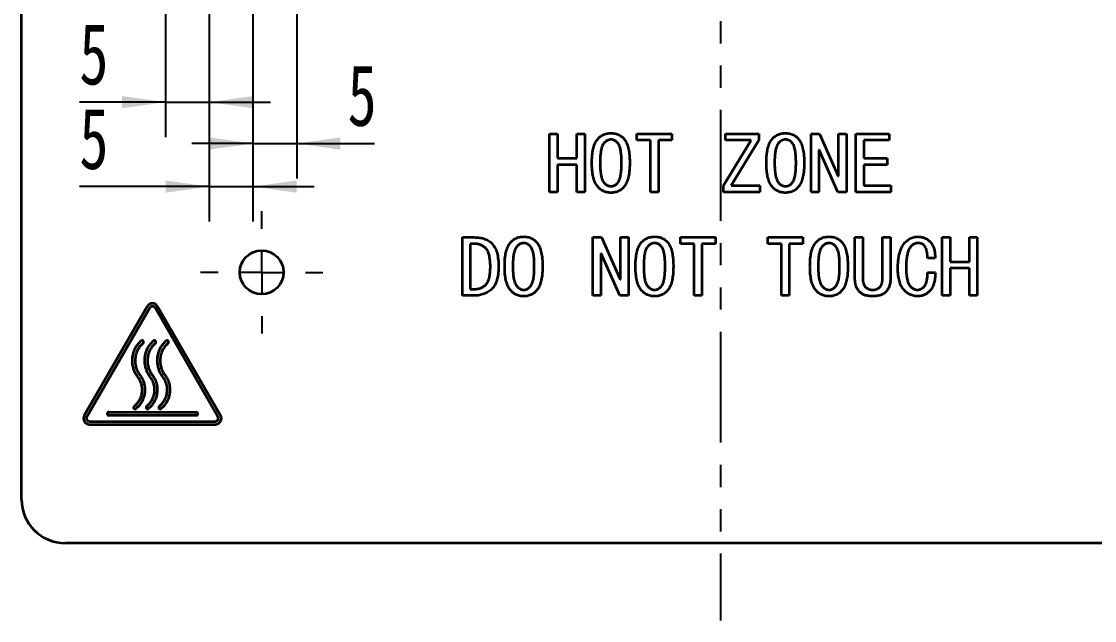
# Model space of a CAD drawing. Header units: millimetres. Extents: x 0 to 515, y -34 to 231.
# Drawn here: x 201.1 to 262.5, y 87.9 to 122.2 of the extents above; entities that cross this region are included whole.
import ezdxf

# ---------------------------------------------------------------- set-up
doc = ezdxf.new("R2010")
doc.units = ezdxf.units.MM
doc.linetypes.add('PHANTOM', pattern=[12.7, 6.35, -1.27, 1.27, -1.27, 1.27, -1.27])
doc.layers.add('中心线层', color=1, linetype='PHANTOM')
doc.layers.add('细实线层', color=250, linetype='Continuous')
doc.styles.add('SLDTEXTSTYLE1', font='TXT', dxfattribs={"width": 0.7})
doc.dimstyles.new('SLDDIMSTYLE5', dxfattribs={"dimtxt": 3.5, "dimasz": 2.5, "dimexe": 0, "dimexo": 0.0625, "dimgap": 0.875, "dimtad": 2, "dimlfac": 2, "dimrnd": 1e-09, "dimzin": 12, "dimdsep": 46, "dimtxsty": 'SLDTEXTSTYLE1', "dimsah": 1, "dimcen": 0.09, "dimadec": 0, "dimazin": 3, "dimtfac": 1, "dimtmove": 0, "dimatfit": 0, "dimfxl": 0, "dimfrac": 2, "dimtolj": 1, "dimtzin": 12, "dimarcsym": 0})

# ---------------------------------------------------------------- blocks, each defined once
blk = doc.blocks.new('_D_15')
at = {"layer": '细实线层'}
for p, q in [((209.356, 123.852), (209.356, 115.596)), ((211.856, 123.852), (211.856, 115.596)), ((209.356, 117.596), (204.42, 117.596)), ((209.356, 117.596), (211.856, 117.596)), ((211.856, 117.596), (215.356, 117.596))]:
    blk.add_line(p, q, dxfattribs=at)
for points in [[(209.356, 117.596), (206.856, 117.946), (206.856, 117.246)], [(211.856, 117.596), (214.356, 117.246), (214.356, 117.946)]]:
    blk.add_solid(points, dxfattribs=at)
at = {"layer": '细实线层', "insert": (204.42, 122.108), "char_height": 3.5, "attachment_point": 1, "style": 'SLDTEXTSTYLE1'}
blk.add_mtext('5', dxfattribs=at)
blk = doc.blocks.new('_D_16')
at = {"layer": '细实线层'}
for p, q in [((214.356, 123.852), (214.356, 113.228)), ((216.856, 123.852), (216.856, 113.228)), ((214.356, 115.228), (210.856, 115.228)), ((214.356, 115.228), (216.856, 115.228)), ((216.856, 115.228), (221.305, 115.228))]:
    blk.add_line(p, q, dxfattribs=at)
for points in [[(214.356, 115.228), (211.856, 115.578), (211.856, 114.878)], [(216.856, 115.228), (219.356, 114.878), (219.356, 115.578)]]:
    blk.add_solid(points, dxfattribs=at)
at = {"layer": '细实线层', "insert": (219.769, 119.74), "char_height": 3.5, "attachment_point": 1, "style": 'SLDTEXTSTYLE1'}
blk.add_mtext('5', dxfattribs=at)
blk = doc.blocks.new('_D_17')
at = {"layer": '细实线层'}
for p, q in [((211.856, 123.852), (211.856, 110.762)), ((214.356, 123.852), (214.356, 110.762)), ((211.856, 112.762), (204.42, 112.762)), ((211.856, 112.762), (214.356, 112.762)), ((214.356, 112.762), (217.856, 112.762))]:
    blk.add_line(p, q, dxfattribs=at)
for points in [[(211.856, 112.762), (209.356, 113.112), (209.356, 112.412)], [(214.356, 112.762), (216.856, 112.412), (216.856, 113.112)]]:
    blk.add_solid(points, dxfattribs=at)
at = {"layer": '细实线层', "insert": (204.42, 117.273), "char_height": 3.5, "attachment_point": 1, "style": 'SLDTEXTSTYLE1'}
blk.add_mtext('5', dxfattribs=at)
blk = doc.blocks.new('SW_CENTERMARKSYMBOL_5')
at = {"layer": '中心线层', "color": 0}
for p, q in [((0, 2.5), (0, 3.5)), ((0, 0), (0, 1.25)), ((-2.5, 0), (-3.5, 0)), ((0, 0), (-1.25, 0)), ((0, 0), (0, -1.25)), ((0, 0), (1.25, 0)), ((2.5, 0), (3.5, 0)), ((0, -2.5), (0, -3.5))]:
    blk.add_line(p, q, dxfattribs=at)
blk = doc.blocks.new('SW_CENTERMARKSYMBOL_9')
at = {"layer": '中心线层', "color": 0}
blk.add_line((0, -2.5), (0, -44.435), dxfattribs=at)

msp = doc.modelspace()

# ---------------------------------------------------------------- linework, layer by layer
at = {"color": 7, "linetype": 'Continuous', "lineweight": 35}
for p, q in [((201.1056, 94.8522), (201.1056, 169.8522)), ((231.335, 115.7846), (231.7836, 115.7846)), ((231.335, 112.4497), (231.335, 115.7846)), ((231.7836, 115.7846), (231.7836, 114.3804)), ((232.8952, 115.7846), (233.3438, 115.7846)), ((232.8952, 114.3804), (232.8952, 115.7846)), ((233.3438, 115.7846), (233.3438, 112.4497)), ((236.3276, 115.7846), (238.3363, 115.7846)), ((236.3276, 115.414), (236.3276, 115.7846)), ((238.3363, 115.7846), (238.3363, 115.414)), ((241.3981, 115.7846), (243.3093, 115.7846)), ((241.3981, 115.414), (241.3981, 115.7846)), ((243.3093, 115.7846), (243.3093, 115.414)), ((246.2931, 115.7846), (246.7807, 115.7846)), ((246.2931, 112.4497), (246.2931, 115.7846)), ((246.7807, 115.7846), (247.8533, 113.3663)), ((247.8728, 115.7846), (248.3213, 115.7846)), ((247.8728, 113.3663), (247.8728, 115.7846)), ((248.3213, 115.7846), (248.3213, 112.4497)), ((248.8674, 115.7846), (250.7591, 115.7846)), ((248.8674, 112.4497), (248.8674, 115.7846)), ((250.7591, 115.7846), (250.7591, 115.414)), ((237.1077, 115.414), (236.3276, 115.414)), ((237.1077, 112.4497), (237.1077, 115.414)), ((237.5562, 115.414), (237.5562, 112.4497)), ((238.3363, 115.414), (237.5562, 115.414)), ((241.2811, 112.8203), (242.8608, 115.414)), ((242.8608, 115.414), (241.3981, 115.414)), ((243.3093, 115.414), (241.7296, 112.8203)), ((246.7417, 114.868), (246.7417, 112.4497)), ((246.7612, 114.868), (246.7417, 114.868)), ((247.8338, 112.4497), (246.7612, 114.868)), ((249.3159, 115.414), (249.3159, 114.3804)), ((250.7591, 115.414), (249.3159, 115.414)), ((231.7836, 114.3804), (232.8952, 114.3804)), ((249.3159, 114.3804), (250.6421, 114.3804)), ((250.6421, 114.3804), (250.6421, 114.0099)), ((231.7836, 114.0099), (231.7836, 112.4497)), ((232.8952, 114.0099), (231.7836, 114.0099)), ((232.8952, 112.4497), (232.8952, 114.0099)), ((249.3159, 114.0099), (249.3159, 112.8203)), ((250.6421, 114.0099), (249.3159, 114.0099)), ((247.8533, 113.3663), (247.8728, 113.3663)), ((231.7836, 112.4497), (231.335, 112.4497)), ((233.3438, 112.4497), (232.8952, 112.4497)), ((237.5562, 112.4497), (237.1077, 112.4497)), ((241.2811, 112.4497), (241.2811, 112.8203)), ((243.3678, 112.4497), (241.2811, 112.4497)), ((241.7296, 112.8203), (243.3678, 112.8203)), ((243.3678, 112.8203), (243.3678, 112.4497)), ((246.7417, 112.4497), (246.2931, 112.4497)), ((248.3213, 112.4497), (247.8338, 112.4497)), ((250.8566, 112.4497), (248.8674, 112.4497)), ((249.3159, 112.8203), (250.8566, 112.8203)), ((250.8566, 112.8203), (250.8566, 112.4497)), ((226.3425, 109.8571), (227.0056, 109.8571)), ((226.3425, 106.5223), (226.3425, 109.8571)), ((226.7911, 109.4866), (226.7911, 106.8928)), ((227.0056, 109.4866), (226.7911, 109.4866)), ((233.8118, 109.8571), (234.2994, 109.8571)), ((233.8118, 106.5223), (233.8118, 109.8571)), ((234.2994, 109.8571), (235.372, 107.4389)), ((235.3915, 109.8571), (235.84, 109.8571)), ((235.3915, 107.4389), (235.3915, 109.8571)), ((235.84, 109.8571), (235.84, 106.5223)), ((238.8238, 109.8571), (240.8326, 109.8571)), ((238.8238, 109.4866), (238.8238, 109.8571)), ((239.6039, 109.4866), (238.8238, 109.4866)), ((239.6039, 106.5223), (239.6039, 109.4866)), ((240.0525, 109.4866), (240.0525, 106.5223)), ((240.8326, 109.4866), (240.0525, 109.4866)), ((240.8326, 109.8571), (240.8326, 109.4866)), ((243.8164, 109.8571), (245.8251, 109.8571)), ((243.8164, 109.4866), (243.8164, 109.8571)), ((244.5964, 109.4866), (243.8164, 109.4866)), ((244.5964, 106.5223), (244.5964, 109.4866)), ((245.045, 109.4866), (245.045, 106.5223)), ((245.8251, 109.4866), (245.045, 109.4866)), ((245.8251, 109.8571), (245.8251, 109.4866)), ((248.8089, 109.8571), (249.2574, 109.8571)), ((248.8089, 107.4974), (248.8089, 109.8571)), ((249.2574, 109.8571), (249.2574, 107.4974)), ((250.3886, 109.8571), (250.8371, 109.8571)), ((250.3886, 107.4974), (250.3886, 109.8571)), ((250.8371, 109.8571), (250.8371, 107.4974)), ((253.8014, 109.8571), (254.25, 109.8571)), ((253.8014, 106.5223), (253.8014, 109.8571)), ((254.25, 109.8571), (254.25, 108.453)), ((255.3616, 109.8571), (255.8101, 109.8571)), ((255.3616, 108.453), (255.3616, 109.8571)), ((255.8101, 109.8571), (255.8101, 106.5223)), ((234.2604, 108.9405), (234.2604, 106.5223)), ((234.2799, 108.9405), (234.2604, 108.9405)), ((235.3525, 106.5223), (234.2799, 108.9405)), ((253.3919, 108.6675), (252.9628, 108.6675)), ((254.25, 108.453), (255.3616, 108.453)), ((252.9628, 107.8484), (253.4114, 107.8484)), ((254.25, 108.0824), (254.25, 106.5223)), ((255.3616, 108.0824), (254.25, 108.0824)), ((255.3616, 106.5223), (255.3616, 108.0824)), ((226.7911, 106.8928), (227.0056, 106.8928)), ((235.372, 107.4389), (235.3915, 107.4389)), ((227.0056, 106.5223), (226.3425, 106.5223)), ((234.2604, 106.5223), (233.8118, 106.5223)), ((235.84, 106.5223), (235.3525, 106.5223)), ((240.0525, 106.5223), (239.6039, 106.5223)), ((245.045, 106.5223), (244.5964, 106.5223)), ((254.25, 106.5223), (253.8014, 106.5223)), ((255.8101, 106.5223), (255.3616, 106.5223)), ((208.3045, 105.9066), (204.701, 99.6651)), ((208.453, 105.8208), (204.8495, 99.5793)), ((212.3536, 99.5793), (208.7501, 105.8208)), ((212.5021, 99.6651), (208.8986, 105.9066)), ((206.1149, 99.8522), (211.0962, 99.8522)), ((211.0962, 99.6543), (206.1149, 99.6543)), ((204.998, 99.3221), (212.2051, 99.3221)), ((204.998, 99.1506), (212.2051, 99.1506)), ((278.6056, 92.3522), (203.6056, 92.3522))]:
    msp.add_line(p, q, dxfattribs=at)
msp.add_circle((214.8556, 107.8522), 1.25, dxfattribs=at)
for centre, radius, start, end in [((208.6015, 105.7351), 0.343, 30, 150), ((208.6015, 105.7351), 0.1715, 30, 150), ((208.0084, 103.8642), 0.0857, 313.081018, 133.082754), ((208.7174, 103.8642), 0.0858, 313.081018, 133.082754), ((209.4415, 103.8642), 0.0858, 313.081018, 133.082754), ((207.6082, 100.1121), 0.0857, 132.366804, 312.378138), ((208.3172, 100.1121), 0.0857, 132.366804, 312.378138), ((209.0413, 100.1121), 0.0857, 132.366804, 312.378138), ((204.998, 99.4936), 0.343, 150, 270), ((204.998, 99.4936), 0.1715, 150, 270), ((206.1131, 99.7533), 0.099, 88.941023, 271.058977), ((211.0962, 99.7533), 0.0989, 270, 90), ((212.2051, 99.4936), 0.343, 270, 30), ((212.2051, 99.4936), 0.1715, 270, 30), ((203.6056, 94.8522), 2.5, 180, 270)]:
    msp.add_arc(centre, radius, start, end, dxfattribs=at)
for points, knots in [([(233.7533, 114.1269), (233.754, 114.2006), (233.7554, 114.3426), (233.7691, 114.5473), (233.792, 114.7356), (233.823, 114.9077), (233.864, 115.0634), (233.9145, 115.2026), (233.9728, 115.3265), (234.0427, 115.4332), (234.1196, 115.5256), (234.2035, 115.6053), (234.294, 115.6727), (234.3911, 115.7284), (234.4953, 115.7713), (234.6062, 115.801), (234.7236, 115.8209), (234.8042, 115.8227), (234.8454, 115.8236)], [0, 0, 0, 0, 0.09676443, 0.18643995, 0.26926255, 0.34578441, 0.41580218, 0.48041399, 0.54008758, 0.59515894, 0.64745977, 0.69755538, 0.74681392, 0.79524466, 0.84415292, 0.89431532, 0.94587702, 1, 1, 1, 1]), ([(234.8454, 115.8236), (234.8867, 115.8227), (234.9672, 115.8209), (235.0842, 115.8012), (235.1942, 115.7713), (235.2971, 115.7282), (235.3931, 115.6728), (235.4823, 115.6055), (235.5641, 115.5255), (235.6388, 115.4331), (235.7064, 115.3264), (235.7626, 115.2025), (235.8108, 115.0632), (235.8503, 114.9075), (235.8807, 114.7356), (235.903, 114.5473), (235.9157, 114.3426), (235.9172, 114.2006), (235.918, 114.1269)], [0, 0, 0, 0, 0.0543825, 0.1061914, 0.1559819, 0.204538, 0.2529254, 0.3019118, 0.3515602, 0.4035063, 0.4583278, 0.5178796, 0.582481, 0.6526737, 0.7295053, 0.8126868, 0.9027716, 1, 1, 1, 1]), ([(243.7384, 114.1269), (243.7391, 114.2006), (243.7405, 114.3426), (243.7541, 114.5473), (243.7771, 114.7356), (243.8081, 114.9077), (243.849, 115.0634), (243.8996, 115.2026), (243.9579, 115.3265), (244.0278, 115.4332), (244.1046, 115.5256), (244.1886, 115.6053), (244.2791, 115.6727), (244.3761, 115.7284), (244.4803, 115.7713), (244.5913, 115.801), (244.7087, 115.8209), (244.7892, 115.8227), (244.8305, 115.8236)], [0, 0, 0, 0, 0.0967644, 0.1864399, 0.2692626, 0.3457844, 0.4158022, 0.480414, 0.5400876, 0.5951589, 0.6474598, 0.6975554, 0.7468139, 0.7952447, 0.8441529, 0.8943153, 0.945877, 1, 1, 1, 1]), ([(244.8305, 115.8236), (244.8717, 115.8227), (244.9523, 115.8209), (245.0692, 115.8012), (245.1792, 115.7713), (245.2821, 115.7282), (245.3782, 115.6728), (245.4673, 115.6055), (245.5491, 115.5255), (245.6238, 115.4331), (245.6915, 115.3264), (245.7476, 115.2025), (245.7959, 115.0632), (245.8354, 114.9075), (245.8658, 114.7356), (245.888, 114.5473), (245.9008, 114.3426), (245.9023, 114.2006), (245.9031, 114.1269)], [0, 0, 0, 0, 0.0543825, 0.1061914, 0.1559819, 0.204538, 0.2529254, 0.3019118, 0.3515602, 0.4035063, 0.4583278, 0.5178796, 0.582481, 0.6526737, 0.7295053, 0.8126868, 0.9027716, 1, 1, 1, 1]), ([(234.8454, 115.453), (234.8246, 115.4525), (234.7832, 115.4514), (234.7226, 115.4382), (234.6638, 115.4191), (234.6081, 115.3899), (234.5535, 115.3548), (234.5017, 115.3105), (234.4524, 115.2585), (234.4038, 115.1982), (234.3596, 115.1245), (234.3229, 115.0334), (234.2904, 114.9254), (234.2654, 114.7993), (234.2454, 114.6561), (234.2314, 114.4953), (234.2228, 114.317), (234.2219, 114.1922), (234.2214, 114.1269)], [0, 0, 0, 0, 0.0382001, 0.0762041, 0.1136451, 0.1519198, 0.1916465, 0.2328672, 0.2770889, 0.3234892, 0.3752025, 0.4348281, 0.5038479, 0.5826403, 0.6713147, 0.7701567, 0.8798151, 1, 1, 1, 1]), ([(235.45, 114.1269), (235.4494, 114.1922), (235.4483, 114.3169), (235.4406, 114.4952), (235.4274, 114.656), (235.4079, 114.7992), (235.3843, 114.9252), (235.3542, 115.0333), (235.3196, 115.1243), (235.2776, 115.1981), (235.2312, 115.2584), (235.184, 115.3106), (235.1337, 115.3547), (235.0805, 115.3901), (235.0256, 115.419), (234.9675, 115.4382), (234.9074, 115.4514), (234.8662, 115.4525), (234.8454, 115.453)], [0, 0, 0, 0, 0.1209381, 0.231263, 0.3306854, 0.4198541, 0.4989643, 0.5680416, 0.627536, 0.6788975, 0.724769, 0.7683524, 0.8091538, 0.8483855, 0.8865024, 0.9237556, 0.9615605, 1, 1, 1, 1]), ([(244.8305, 115.453), (244.8097, 115.4525), (244.7683, 115.4514), (244.7077, 115.4382), (244.6488, 115.4191), (244.5931, 115.3899), (244.5386, 115.3548), (244.4868, 115.3105), (244.4375, 115.2585), (244.3889, 115.1982), (244.3446, 115.1245), (244.3079, 115.0334), (244.2755, 114.9254), (244.2504, 114.7993), (244.2305, 114.6561), (244.2165, 114.4953), (244.2079, 114.317), (244.2069, 114.1922), (244.2064, 114.1269)], [0, 0, 0, 0, 0.0382001, 0.0762041, 0.1136451, 0.1519198, 0.1916465, 0.2328672, 0.2770889, 0.3234892, 0.3752025, 0.4348281, 0.5038479, 0.5826403, 0.6713147, 0.7701567, 0.8798151, 1, 1, 1, 1]), ([(245.435, 114.1269), (245.4345, 114.1922), (245.4334, 114.3169), (245.4257, 114.4952), (245.4124, 114.656), (245.393, 114.7992), (245.3693, 114.9252), (245.3392, 115.0333), (245.3047, 115.1243), (245.2627, 115.1981), (245.2163, 115.2584), (245.1691, 115.3106), (245.1188, 115.3547), (245.0656, 115.3901), (245.0107, 115.419), (244.9525, 115.4382), (244.8925, 115.4514), (244.8513, 115.4525), (244.8305, 115.453)], [0, 0, 0, 0, 0.12093809, 0.23126303, 0.33068543, 0.41985414, 0.49896435, 0.56804163, 0.62753598, 0.67889752, 0.72476902, 0.76835238, 0.80915383, 0.84838545, 0.88650245, 0.92375559, 0.9615605, 1, 1, 1, 1]), ([(234.8454, 112.4107), (234.8042, 112.4119), (234.7236, 112.4143), (234.6061, 112.4338), (234.4952, 112.4645), (234.3908, 112.5079), (234.294, 112.5654), (234.2032, 112.634), (234.1196, 112.7161), (234.0424, 112.8106), (233.9732, 112.9199), (233.9145, 113.0454), (233.8639, 113.1863), (233.8232, 113.3435), (233.792, 113.5167), (233.7691, 113.7058), (233.7554, 113.911), (233.754, 114.0532), (233.7533, 114.1269)], [0, 0, 0, 0, 0.0537947, 0.1050289, 0.1549567, 0.2036749, 0.2521128, 0.301436, 0.3518664, 0.404562, 0.460341, 0.520202, 0.584994, 0.6554781, 0.7318228, 0.814431, 0.9038503, 1, 1, 1, 1]), ([(234.2214, 114.1269), (234.2219, 114.0616), (234.2228, 113.9366), (234.2314, 113.7578), (234.2455, 113.5961), (234.2653, 113.4518), (234.2905, 113.3245), (234.3232, 113.215), (234.3594, 113.1216), (234.4039, 113.0456), (234.4521, 112.9831), (234.502, 112.9297), (234.5532, 112.8831), (234.6079, 112.8465), (234.6637, 112.8168), (234.7225, 112.7966), (234.7832, 112.7839), (234.8247, 112.7821), (234.8454, 112.7813)], [0, 0, 0, 0, 0.11908179, 0.22817263, 0.32654503, 0.41527569, 0.49377521, 0.56300327, 0.6237061, 0.67607948, 0.72309394, 0.76754838, 0.80925367, 0.84910319, 0.8872271, 0.9244673, 0.96212247, 1, 1, 1, 1]), ([(235.918, 114.1269), (235.9172, 114.0532), (235.9157, 113.911), (235.903, 113.7058), (235.8808, 113.5167), (235.8501, 113.3437), (235.8109, 113.1865), (235.7626, 113.0455), (235.706, 112.92), (235.6391, 112.8107), (235.564, 112.7162), (235.4825, 112.6339), (235.3931, 112.5652), (235.2973, 112.5082), (235.1942, 112.4645), (235.0843, 112.4336), (234.9672, 112.4144), (234.8867, 112.4119), (234.8454, 112.4107)], [0, 0, 0, 0, 0.0966035, 0.1864242, 0.2693845, 0.346033, 0.416692, 0.4814745, 0.5412167, 0.596758, 0.6491091, 0.6991034, 0.7481583, 0.7965528, 0.8449194, 0.8944754, 0.9459514, 1, 1, 1, 1]), ([(234.8454, 112.7813), (234.8662, 112.7821), (234.9074, 112.7838), (234.9676, 112.7966), (235.0256, 112.8168), (235.0807, 112.8464), (235.134, 112.8833), (235.1838, 112.9296), (235.2315, 112.9832), (235.2775, 113.0458), (235.3198, 113.1218), (235.3538, 113.2151), (235.3842, 113.3247), (235.408, 113.4519), (235.4273, 113.5961), (235.4406, 113.7578), (235.4483, 113.9366), (235.4494, 114.0616), (235.45, 114.1269)], [0, 0, 0, 0, 0.03810917, 0.07556146, 0.11261244, 0.15057777, 0.18994303, 0.23124624, 0.27507887, 0.32158721, 0.37362596, 0.43421335, 0.50349768, 0.58230388, 0.67151695, 0.77045245, 0.88018996, 1, 1, 1, 1]), ([(244.8305, 112.4107), (244.7892, 112.4119), (244.7087, 112.4143), (244.5912, 112.4338), (244.4803, 112.4645), (244.3759, 112.5079), (244.2791, 112.5654), (244.1883, 112.634), (244.1047, 112.7161), (244.0275, 112.8106), (243.9583, 112.9199), (243.8995, 113.0454), (243.8489, 113.1863), (243.8083, 113.3435), (243.7771, 113.5167), (243.7541, 113.7058), (243.7405, 113.911), (243.7391, 114.0532), (243.7384, 114.1269)], [0, 0, 0, 0, 0.0537947, 0.1050289, 0.1549567, 0.2036749, 0.2521128, 0.301436, 0.3518664, 0.404562, 0.460341, 0.520202, 0.584994, 0.6554781, 0.7318228, 0.814431, 0.9038503, 1, 1, 1, 1]), ([(244.2064, 114.1269), (244.2069, 114.0616), (244.2079, 113.9366), (244.2165, 113.7578), (244.2306, 113.5961), (244.2504, 113.4518), (244.2755, 113.3245), (244.3083, 113.215), (244.3445, 113.1216), (244.389, 113.0456), (244.4372, 112.9831), (244.4871, 112.9297), (244.5383, 112.8831), (244.5929, 112.8465), (244.6488, 112.8168), (244.7075, 112.7966), (244.7683, 112.7839), (244.8097, 112.7821), (244.8305, 112.7813)], [0, 0, 0, 0, 0.1190818, 0.2281726, 0.326545, 0.4152757, 0.4937752, 0.5630033, 0.6237061, 0.6760795, 0.7230939, 0.7675484, 0.8092537, 0.8491032, 0.8872271, 0.9244673, 0.9621225, 1, 1, 1, 1]), ([(245.9031, 114.1269), (245.9023, 114.0532), (245.9008, 113.911), (245.888, 113.7058), (245.8658, 113.5167), (245.8352, 113.3437), (245.796, 113.1865), (245.7477, 113.0455), (245.6911, 112.92), (245.6241, 112.8107), (245.5491, 112.7162), (245.4676, 112.6339), (245.3782, 112.5652), (245.2824, 112.5082), (245.1792, 112.4645), (245.0693, 112.4336), (244.9522, 112.4144), (244.8717, 112.4119), (244.8305, 112.4107)], [0, 0, 0, 0, 0.09660348, 0.18642424, 0.26938454, 0.346033, 0.41669199, 0.48147451, 0.54121667, 0.59675802, 0.64910906, 0.6991034, 0.7481583, 0.79655277, 0.84491943, 0.89447544, 0.94595137, 1, 1, 1, 1]), ([(244.8305, 112.7813), (244.8512, 112.7821), (244.8924, 112.7838), (244.9527, 112.7966), (245.0107, 112.8168), (245.0658, 112.8464), (245.119, 112.8833), (245.1688, 112.9296), (245.2165, 112.9832), (245.2626, 113.0458), (245.3049, 113.1218), (245.3389, 113.2151), (245.3693, 113.3247), (245.3931, 113.4519), (245.4123, 113.5961), (245.4257, 113.7578), (245.4334, 113.9366), (245.4345, 114.0616), (245.435, 114.1269)], [0, 0, 0, 0, 0.03810917, 0.07556146, 0.11261244, 0.15057777, 0.18994303, 0.23124624, 0.27507887, 0.32158721, 0.37362596, 0.43421335, 0.50349768, 0.58230388, 0.67151695, 0.77045245, 0.88018996, 1, 1, 1, 1]), ([(227.0056, 109.8571), (227.0639, 109.8562), (227.1768, 109.8545), (227.3398, 109.8351), (227.4911, 109.8054), (227.6306, 109.7628), (227.7588, 109.7079), (227.8749, 109.6405), (227.9797, 109.5614), (228.0716, 109.4681), (228.1531, 109.3615), (228.2212, 109.2383), (228.2808, 109.1009), (228.3277, 108.9468), (228.3655, 108.7776), (228.39, 108.5922), (228.4077, 108.3914), (228.409, 108.2522), (228.4097, 108.18)], [0, 0, 0, 0, 0.06922309, 0.13397632, 0.19464154, 0.25206553, 0.3068729, 0.35978103, 0.41118555, 0.46233104, 0.51476433, 0.56994104, 0.62910294, 0.69230783, 0.76083792, 0.83474579, 0.91420975, 1, 1, 1, 1]), ([(227.9417, 108.18), (227.941, 108.2378), (227.9397, 108.3491), (227.9292, 108.5098), (227.9103, 108.657), (227.886, 108.7913), (227.8526, 108.9115), (227.8134, 109.0189), (227.7657, 109.1128), (227.7104, 109.1942), (227.6472, 109.2638), (227.5771, 109.3237), (227.4995, 109.3742), (227.4148, 109.4161), (227.3226, 109.4473), (227.2235, 109.4707), (227.117, 109.4844), (227.0434, 109.4859), (227.0056, 109.4866)], [0, 0, 0, 0, 0.09391366, 0.18096299, 0.26141787, 0.33507782, 0.40246802, 0.46387119, 0.5205606, 0.57318978, 0.62332271, 0.67271595, 0.72273885, 0.77330345, 0.82588608, 0.88054527, 0.9385333, 1, 1, 1, 1]), ([(228.7608, 108.1995), (228.7615, 108.2732), (228.7629, 108.4151), (228.7766, 108.6199), (228.7995, 108.8082), (228.8305, 108.9802), (228.8714, 109.1359), (228.922, 109.2752), (228.9803, 109.3991), (229.0502, 109.5058), (229.1271, 109.5982), (229.211, 109.6779), (229.3015, 109.7452), (229.3985, 109.801), (229.5027, 109.8439), (229.6137, 109.8736), (229.7311, 109.8935), (229.8116, 109.8952), (229.8529, 109.8961)], [0, 0, 0, 0, 0.0967644, 0.1864399, 0.2692626, 0.3457844, 0.4158022, 0.480414, 0.5400876, 0.5951589, 0.6474598, 0.6975554, 0.7468139, 0.7952447, 0.8441529, 0.8943153, 0.945877, 1, 1, 1, 1]), ([(229.8529, 109.5256), (229.8321, 109.525), (229.7907, 109.5239), (229.7301, 109.5108), (229.6712, 109.4916), (229.6155, 109.4624), (229.561, 109.4274), (229.5092, 109.383), (229.4599, 109.3311), (229.4113, 109.2708), (229.367, 109.197), (229.3303, 109.106), (229.2979, 108.998), (229.2729, 108.8719), (229.2529, 108.7286), (229.2389, 108.5678), (229.2303, 108.3895), (229.2293, 108.2647), (229.2288, 108.1995)], [0, 0, 0, 0, 0.0382001, 0.0762041, 0.1136451, 0.1519198, 0.1916465, 0.2328672, 0.2770889, 0.3234892, 0.3752025, 0.4348281, 0.5038479, 0.5826403, 0.6713147, 0.7701567, 0.8798151, 1, 1, 1, 1]), ([(229.8529, 109.8961), (229.8941, 109.8952), (229.9747, 109.8935), (230.0916, 109.8738), (230.2017, 109.8439), (230.3045, 109.8008), (230.4006, 109.7454), (230.4897, 109.678), (230.5715, 109.598), (230.6463, 109.5057), (230.7139, 109.3989), (230.7701, 109.2751), (230.8183, 109.1357), (230.8578, 108.9801), (230.8882, 108.8082), (230.9105, 108.6198), (230.9232, 108.4151), (230.9247, 108.2732), (230.9255, 108.1995)], [0, 0, 0, 0, 0.0543825, 0.1061914, 0.1559819, 0.204538, 0.2529254, 0.3019118, 0.3515602, 0.4035063, 0.4583278, 0.5178796, 0.582481, 0.6526737, 0.7295053, 0.8126868, 0.9027716, 1, 1, 1, 1]), ([(230.4575, 108.1995), (230.4569, 108.2647), (230.4558, 108.3895), (230.4481, 108.5678), (230.4348, 108.7286), (230.4154, 108.8718), (230.3918, 108.9978), (230.3616, 109.1058), (230.3271, 109.1968), (230.2851, 109.2706), (230.2387, 109.331), (230.1915, 109.3832), (230.1412, 109.4273), (230.088, 109.4626), (230.0331, 109.4916), (229.975, 109.5108), (229.9149, 109.524), (229.8737, 109.5251), (229.8529, 109.5256)], [0, 0, 0, 0, 0.1209381, 0.231263, 0.3306854, 0.4198541, 0.4989643, 0.5680416, 0.627536, 0.6788975, 0.724769, 0.7683524, 0.8091538, 0.8483855, 0.8865024, 0.9237556, 0.9615605, 1, 1, 1, 1]), ([(236.2496, 108.1995), (236.2503, 108.2732), (236.2517, 108.4151), (236.2653, 108.6199), (236.2883, 108.8082), (236.3193, 108.9802), (236.3602, 109.1359), (236.4108, 109.2752), (236.4691, 109.3991), (236.539, 109.5058), (236.6158, 109.5982), (236.6998, 109.6779), (236.7903, 109.7452), (236.8873, 109.801), (236.9915, 109.8439), (237.1025, 109.8736), (237.2199, 109.8935), (237.3004, 109.8952), (237.3417, 109.8961)], [0, 0, 0, 0, 0.0967644, 0.1864399, 0.2692626, 0.3457844, 0.4158022, 0.480414, 0.5400876, 0.5951589, 0.6474598, 0.6975554, 0.7468139, 0.7952447, 0.8441529, 0.8943153, 0.945877, 1, 1, 1, 1]), ([(237.3417, 109.5256), (237.3209, 109.525), (237.2795, 109.5239), (237.2189, 109.5108), (237.16, 109.4916), (237.1043, 109.4624), (237.0498, 109.4274), (236.998, 109.383), (236.9487, 109.3311), (236.9001, 109.2708), (236.8558, 109.197), (236.8191, 109.106), (236.7867, 108.998), (236.7617, 108.8719), (236.7417, 108.7286), (236.7277, 108.5678), (236.7191, 108.3895), (236.7181, 108.2647), (236.7176, 108.1995)], [0, 0, 0, 0, 0.0382001, 0.0762041, 0.1136451, 0.1519198, 0.1916465, 0.2328672, 0.2770889, 0.3234892, 0.3752025, 0.4348281, 0.5038479, 0.5826403, 0.6713147, 0.7701567, 0.8798151, 1, 1, 1, 1]), ([(237.3417, 109.8961), (237.3829, 109.8952), (237.4635, 109.8935), (237.5804, 109.8738), (237.6904, 109.8439), (237.7933, 109.8008), (237.8894, 109.7454), (237.9785, 109.678), (238.0603, 109.598), (238.135, 109.5057), (238.2027, 109.3989), (238.2588, 109.2751), (238.3071, 109.1357), (238.3466, 108.9801), (238.377, 108.8082), (238.3992, 108.6198), (238.412, 108.4151), (238.4135, 108.2732), (238.4143, 108.1995)], [0, 0, 0, 0, 0.0543825, 0.1061914, 0.1559819, 0.204538, 0.2529254, 0.3019118, 0.3515602, 0.4035063, 0.4583278, 0.5178796, 0.582481, 0.6526737, 0.7295053, 0.8126868, 0.9027716, 1, 1, 1, 1]), ([(237.9462, 108.1995), (237.9457, 108.2647), (237.9446, 108.3895), (237.9369, 108.5678), (237.9236, 108.7286), (237.9042, 108.8718), (237.8805, 108.9978), (237.8504, 109.1058), (237.8159, 109.1968), (237.7739, 109.2706), (237.7275, 109.331), (237.6803, 109.3832), (237.63, 109.4273), (237.5768, 109.4626), (237.5219, 109.4916), (237.4638, 109.5108), (237.4037, 109.524), (237.3625, 109.5251), (237.3417, 109.5256)], [0, 0, 0, 0, 0.1209381, 0.231263, 0.3306854, 0.4198541, 0.4989643, 0.5680416, 0.627536, 0.6788975, 0.724769, 0.7683524, 0.8091538, 0.8483855, 0.8865024, 0.9237556, 0.9615605, 1, 1, 1, 1]), ([(246.2346, 108.1995), (246.2353, 108.2732), (246.2367, 108.4151), (246.2504, 108.6199), (246.2734, 108.8082), (246.3043, 108.9802), (246.3453, 109.1359), (246.3958, 109.2752), (246.4541, 109.3991), (246.524, 109.5058), (246.6009, 109.5982), (246.6848, 109.6779), (246.7753, 109.7452), (246.8724, 109.801), (246.9766, 109.8439), (247.0876, 109.8736), (247.2049, 109.8935), (247.2855, 109.8952), (247.3267, 109.8961)], [0, 0, 0, 0, 0.0967644, 0.1864399, 0.2692626, 0.3457844, 0.4158022, 0.480414, 0.5400876, 0.5951589, 0.6474598, 0.6975554, 0.7468139, 0.7952447, 0.8441529, 0.8943153, 0.945877, 1, 1, 1, 1]), ([(247.3267, 109.5256), (247.306, 109.525), (247.2645, 109.5239), (247.204, 109.5108), (247.1451, 109.4916), (247.0894, 109.4624), (247.0348, 109.4274), (246.9831, 109.383), (246.9337, 109.3311), (246.8852, 109.2708), (246.8409, 109.197), (246.8042, 109.106), (246.7717, 108.998), (246.7467, 108.8719), (246.7267, 108.7286), (246.7127, 108.5678), (246.7041, 108.3895), (246.7032, 108.2647), (246.7027, 108.1995)], [0, 0, 0, 0, 0.0382001, 0.0762041, 0.1136451, 0.1519198, 0.1916465, 0.2328672, 0.2770889, 0.3234892, 0.3752025, 0.4348281, 0.5038479, 0.5826403, 0.6713147, 0.7701567, 0.8798151, 1, 1, 1, 1]), ([(247.3267, 109.8961), (247.368, 109.8952), (247.4485, 109.8935), (247.5655, 109.8738), (247.6755, 109.8439), (247.7784, 109.8008), (247.8744, 109.7454), (247.9636, 109.678), (248.0454, 109.598), (248.1201, 109.5057), (248.1878, 109.3989), (248.2439, 109.2751), (248.2921, 109.1357), (248.3316, 108.9801), (248.3621, 108.8082), (248.3843, 108.6198), (248.397, 108.4151), (248.3986, 108.2732), (248.3994, 108.1995)], [0, 0, 0, 0, 0.0543825, 0.1061914, 0.1559819, 0.204538, 0.2529254, 0.3019118, 0.3515602, 0.4035063, 0.4583278, 0.5178796, 0.582481, 0.6526737, 0.7295053, 0.8126868, 0.9027716, 1, 1, 1, 1]), ([(247.9313, 108.1995), (247.9307, 108.2647), (247.9296, 108.3895), (247.9219, 108.5678), (247.9087, 108.7286), (247.8893, 108.8718), (247.8656, 108.9978), (247.8355, 109.1058), (247.801, 109.1968), (247.7589, 109.2706), (247.7125, 109.331), (247.6653, 109.3832), (247.615, 109.4273), (247.5618, 109.4626), (247.507, 109.4916), (247.4488, 109.5108), (247.3887, 109.524), (247.3475, 109.5251), (247.3267, 109.5256)], [0, 0, 0, 0, 0.1209381, 0.231263, 0.3306854, 0.4198541, 0.4989643, 0.5680416, 0.627536, 0.6788975, 0.724769, 0.7683524, 0.8091538, 0.8483855, 0.8865024, 0.9237556, 0.9615605, 1, 1, 1, 1]), ([(251.2662, 108.0824), (251.2671, 108.1564), (251.2688, 108.2996), (251.2841, 108.5073), (251.3091, 108.7002), (251.3431, 108.8788), (251.3885, 109.0427), (251.4442, 109.1919), (251.5084, 109.3276), (251.5853, 109.4469), (251.668, 109.553), (251.7579, 109.6445), (251.8535, 109.7219), (251.9543, 109.7864), (252.0618, 109.8357), (252.1752, 109.8705), (252.2941, 109.892), (252.3755, 109.8947), (252.4168, 109.8961)], [0, 0, 0, 0, 0.092212, 0.1786247, 0.2594872, 0.3347509, 0.4052032, 0.4712424, 0.5332907, 0.5920196, 0.6478285, 0.7009139, 0.7515165, 0.800918, 0.849827, 0.8985522, 0.9485632, 1, 1, 1, 1]), ([(252.4168, 109.5256), (252.3914, 109.5247), (252.3414, 109.5228), (252.2686, 109.5072), (252.2, 109.4814), (252.1348, 109.4468), (252.0745, 109.4002), (252.0181, 109.3444), (251.9657, 109.2783), (251.9171, 109.2021), (251.8735, 109.1138), (251.8363, 109.0122), (251.8039, 108.8974), (251.7785, 108.7683), (251.7585, 108.626), (251.7444, 108.4701), (251.7357, 108.3004), (251.7347, 108.1826), (251.7342, 108.1215)], [0, 0, 0, 0, 0.0439017, 0.0865302, 0.1283757, 0.170561, 0.2140324, 0.2597575, 0.3078407, 0.3598033, 0.416148, 0.4780617, 0.5469996, 0.6227621, 0.7057735, 0.7958556, 0.8940218, 1, 1, 1, 1]), ([(252.4168, 109.8961), (252.4517, 109.8952), (252.5206, 109.8934), (252.6216, 109.8778), (252.7179, 109.8525), (252.8101, 109.8175), (252.8975, 109.7722), (252.9796, 109.7154), (253.0583, 109.6505), (253.1307, 109.5747), (253.1967, 109.4904), (253.2534, 109.3971), (253.3002, 109.2954), (253.3379, 109.1856), (253.3658, 109.0675), (253.3843, 108.9413), (253.3939, 108.8071), (253.3926, 108.715), (253.3919, 108.6675)], [0, 0, 0, 0, 0.059115, 0.1163602, 0.1723638, 0.2272699, 0.2828216, 0.3385045, 0.3957526, 0.4550804, 0.515439, 0.5764778, 0.6393329, 0.7043663, 0.7726159, 0.844258, 0.9197786, 1, 1, 1, 1]), ([(252.9628, 108.6675), (252.9624, 108.7022), (252.9617, 108.7692), (252.9552, 108.8666), (252.9442, 108.9572), (252.9306, 109.0414), (252.9104, 109.1184), (252.8882, 109.1894), (252.8595, 109.2532), (252.8279, 109.3108), (252.7919, 109.3618), (252.7509, 109.4056), (252.7058, 109.4428), (252.6564, 109.4735), (252.6022, 109.4967), (252.5442, 109.5131), (252.4819, 109.5236), (252.439, 109.5249), (252.4168, 109.5256)], [0, 0, 0, 0, 0.0904413, 0.1747732, 0.2544508, 0.3283652, 0.3970508, 0.4617853, 0.5222265, 0.579008, 0.6330244, 0.6845604, 0.7349709, 0.7851581, 0.8357832, 0.8880524, 0.9421454, 1, 1, 1, 1]), ([(228.4097, 108.18), (228.4088, 108.1079), (228.407, 107.9689), (228.3884, 107.7684), (228.3599, 107.5837), (228.3177, 107.4154), (228.2659, 107.2623), (228.2, 107.1258), (228.1224, 107.0051), (228.0327, 106.9009), (227.9324, 106.8116), (227.8243, 106.7341), (227.7083, 106.6675), (227.5829, 106.6154), (227.4504, 106.5729), (227.3092, 106.5439), (227.1602, 106.5252), (227.0579, 106.5233), (227.0056, 106.5223)], [0, 0, 0, 0, 0.086836, 0.1675808, 0.2425625, 0.311989, 0.3765343, 0.4371717, 0.4942647, 0.5490247, 0.6024762, 0.6557319, 0.70917, 0.7634159, 0.8191485, 0.8767141, 0.9369583, 1, 1, 1, 1]), ([(227.0056, 106.8928), (227.0434, 106.8936), (227.1169, 106.8952), (227.2234, 106.908), (227.3226, 106.9307), (227.4146, 106.9613), (227.4993, 107.0016), (227.577, 107.0498), (227.6472, 107.1076), (227.7101, 107.1749), (227.7661, 107.2537), (227.8133, 107.3461), (227.8527, 107.4522), (227.8859, 107.5713), (227.9103, 107.7043), (227.9293, 107.8506), (227.9397, 108.0108), (227.941, 108.1222), (227.9417, 108.18)], [0, 0, 0, 0, 0.0619304, 0.1203067, 0.1752893, 0.2281409, 0.2787442, 0.328507, 0.3775131, 0.4271539, 0.4788868, 0.5353032, 0.5964319, 0.6639507, 0.7373919, 0.8176718, 0.9053778, 1, 1, 1, 1]), ([(229.8529, 106.4833), (229.8116, 106.4845), (229.7311, 106.4869), (229.6136, 106.5063), (229.5027, 106.5371), (229.3983, 106.5805), (229.3015, 106.6379), (229.2107, 106.7066), (229.1271, 106.7886), (229.0499, 106.8831), (228.9807, 106.9925), (228.9219, 107.1179), (228.8713, 107.2589), (228.8307, 107.4161), (228.7995, 107.5893), (228.7766, 107.7783), (228.7629, 107.9835), (228.7615, 108.1258), (228.7608, 108.1995)], [0, 0, 0, 0, 0.0537947, 0.1050289, 0.1549567, 0.2036749, 0.2521128, 0.301436, 0.3518664, 0.404562, 0.460341, 0.520202, 0.584994, 0.6554781, 0.7318228, 0.814431, 0.9038503, 1, 1, 1, 1]), ([(229.2288, 108.1995), (229.2293, 108.1342), (229.2303, 108.0092), (229.2389, 107.8304), (229.253, 107.6686), (229.2728, 107.5244), (229.298, 107.3971), (229.3307, 107.2876), (229.3669, 107.1942), (229.4114, 107.1182), (229.4596, 107.0556), (229.5095, 107.0023), (229.5607, 106.9557), (229.6153, 106.9191), (229.6712, 106.8894), (229.73, 106.8691), (229.7907, 106.8565), (229.8321, 106.8547), (229.8529, 106.8538)], [0, 0, 0, 0, 0.1190818, 0.2281726, 0.326545, 0.4152757, 0.4937752, 0.5630033, 0.6237061, 0.6760795, 0.7230939, 0.7675484, 0.8092537, 0.8491032, 0.8872271, 0.9244673, 0.9621225, 1, 1, 1, 1]), ([(230.9255, 108.1995), (230.9247, 108.1258), (230.9232, 107.9836), (230.9104, 107.7784), (230.8882, 107.5893), (230.8576, 107.4162), (230.8184, 107.2591), (230.7701, 107.1181), (230.7135, 106.9926), (230.6465, 106.8833), (230.5715, 106.7887), (230.49, 106.7065), (230.4006, 106.6378), (230.3048, 106.5807), (230.2017, 106.5371), (230.0918, 106.5061), (229.9747, 106.4869), (229.8941, 106.4845), (229.8529, 106.4833)], [0, 0, 0, 0, 0.0966035, 0.1864242, 0.2693845, 0.346033, 0.416692, 0.4814745, 0.5412167, 0.596758, 0.6491091, 0.6991034, 0.7481583, 0.7965528, 0.8449194, 0.8944754, 0.9459514, 1, 1, 1, 1]), ([(229.8529, 106.8538), (229.8737, 106.8547), (229.9148, 106.8564), (229.9751, 106.8691), (230.0331, 106.8894), (230.0882, 106.9189), (230.1415, 106.9558), (230.1912, 107.0021), (230.239, 107.0557), (230.285, 107.1183), (230.3273, 107.1944), (230.3613, 107.2877), (230.3917, 107.3973), (230.4155, 107.5245), (230.4348, 107.6686), (230.4481, 107.8304), (230.4558, 108.0092), (230.4569, 108.1342), (230.4575, 108.1995)], [0, 0, 0, 0, 0.03810917, 0.07556146, 0.11261244, 0.15057777, 0.18994303, 0.23124624, 0.27507887, 0.32158721, 0.37362596, 0.43421335, 0.50349768, 0.58230388, 0.67151695, 0.77045245, 0.88018996, 1, 1, 1, 1]), ([(237.3417, 106.4833), (237.3004, 106.4845), (237.2199, 106.4869), (237.1024, 106.5063), (236.9915, 106.5371), (236.8871, 106.5805), (236.7903, 106.6379), (236.6995, 106.7066), (236.6159, 106.7886), (236.5387, 106.8831), (236.4695, 106.9925), (236.4107, 107.1179), (236.3601, 107.2589), (236.3195, 107.4161), (236.2883, 107.5893), (236.2654, 107.7783), (236.2517, 107.9835), (236.2503, 108.1258), (236.2496, 108.1995)], [0, 0, 0, 0, 0.0537947, 0.1050289, 0.1549567, 0.2036749, 0.2521128, 0.301436, 0.3518664, 0.404562, 0.460341, 0.520202, 0.584994, 0.6554781, 0.7318228, 0.814431, 0.9038503, 1, 1, 1, 1]), ([(236.7176, 108.1995), (236.7181, 108.1342), (236.7191, 108.0092), (236.7277, 107.8304), (236.7418, 107.6686), (236.7616, 107.5244), (236.7867, 107.3971), (236.8195, 107.2876), (236.8557, 107.1942), (236.9002, 107.1182), (236.9484, 107.0556), (236.9983, 107.0023), (237.0495, 106.9557), (237.1041, 106.9191), (237.16, 106.8894), (237.2188, 106.8691), (237.2795, 106.8565), (237.3209, 106.8547), (237.3417, 106.8538)], [0, 0, 0, 0, 0.1190818, 0.2281726, 0.326545, 0.4152757, 0.4937752, 0.5630033, 0.6237061, 0.6760795, 0.7230939, 0.7675484, 0.8092537, 0.8491032, 0.8872271, 0.9244673, 0.9621225, 1, 1, 1, 1]), ([(238.4143, 108.1995), (238.4135, 108.1258), (238.412, 107.9836), (238.3992, 107.7784), (238.377, 107.5893), (238.3464, 107.4162), (238.3072, 107.2591), (238.2589, 107.1181), (238.2023, 106.9926), (238.1353, 106.8833), (238.0603, 106.7887), (237.9788, 106.7065), (237.8894, 106.6378), (237.7936, 106.5807), (237.6905, 106.5371), (237.5805, 106.5061), (237.4635, 106.4869), (237.3829, 106.4845), (237.3417, 106.4833)], [0, 0, 0, 0, 0.0966035, 0.1864242, 0.2693845, 0.346033, 0.416692, 0.4814745, 0.5412167, 0.596758, 0.6491091, 0.6991034, 0.7481583, 0.7965528, 0.8449194, 0.8944754, 0.9459514, 1, 1, 1, 1]), ([(237.3417, 106.8538), (237.3625, 106.8547), (237.4036, 106.8564), (237.4639, 106.8691), (237.5219, 106.8894), (237.577, 106.9189), (237.6302, 106.9558), (237.68, 107.0021), (237.7277, 107.0557), (237.7738, 107.1183), (237.8161, 107.1944), (237.8501, 107.2877), (237.8805, 107.3973), (237.9043, 107.5245), (237.9236, 107.6686), (237.9369, 107.8304), (237.9446, 108.0092), (237.9457, 108.1342), (237.9462, 108.1995)], [0, 0, 0, 0, 0.03810917, 0.07556146, 0.11261244, 0.15057777, 0.18994303, 0.23124624, 0.27507887, 0.32158721, 0.37362596, 0.43421335, 0.50349768, 0.58230388, 0.67151695, 0.77045245, 0.88018996, 1, 1, 1, 1]), ([(247.3267, 106.4833), (247.2855, 106.4845), (247.205, 106.4869), (247.0874, 106.5063), (246.9766, 106.5371), (246.8721, 106.5805), (246.7753, 106.6379), (246.6845, 106.7066), (246.6009, 106.7886), (246.5237, 106.8831), (246.4546, 106.9925), (246.3958, 107.1179), (246.3452, 107.2589), (246.3046, 107.4161), (246.2733, 107.5893), (246.2504, 107.7783), (246.2367, 107.9835), (246.2353, 108.1258), (246.2346, 108.1995)], [0, 0, 0, 0, 0.0537947, 0.1050289, 0.1549567, 0.2036749, 0.2521128, 0.301436, 0.3518664, 0.404562, 0.460341, 0.520202, 0.584994, 0.6554781, 0.7318228, 0.814431, 0.9038503, 1, 1, 1, 1]), ([(246.7027, 108.1995), (246.7032, 108.1342), (246.7042, 108.0092), (246.7127, 107.8304), (246.7268, 107.6686), (246.7466, 107.5244), (246.7718, 107.3971), (246.8045, 107.2876), (246.8407, 107.1942), (246.8852, 107.1182), (246.9334, 107.0556), (246.9833, 107.0023), (247.0346, 106.9557), (247.0892, 106.9191), (247.1451, 106.8894), (247.2038, 106.8691), (247.2646, 106.8565), (247.306, 106.8547), (247.3267, 106.8538)], [0, 0, 0, 0, 0.1190818, 0.2281726, 0.326545, 0.4152757, 0.4937752, 0.5630033, 0.6237061, 0.6760795, 0.7230939, 0.7675484, 0.8092537, 0.8491032, 0.8872271, 0.9244673, 0.9621225, 1, 1, 1, 1]), ([(248.3994, 108.1995), (248.3986, 108.1258), (248.397, 107.9836), (248.3843, 107.7784), (248.3621, 107.5893), (248.3314, 107.4162), (248.2922, 107.2591), (248.244, 107.1181), (248.1873, 106.9926), (248.1204, 106.8833), (248.0453, 106.7887), (247.9639, 106.7065), (247.8744, 106.6378), (247.7786, 106.5807), (247.6755, 106.5371), (247.5656, 106.5061), (247.4485, 106.4869), (247.368, 106.4845), (247.3267, 106.4833)], [0, 0, 0, 0, 0.0966035, 0.1864242, 0.2693845, 0.346033, 0.416692, 0.4814745, 0.5412167, 0.596758, 0.6491091, 0.6991034, 0.7481583, 0.7965528, 0.8449194, 0.8944754, 0.9459514, 1, 1, 1, 1]), ([(247.3267, 106.8538), (247.3475, 106.8547), (247.3887, 106.8564), (247.449, 106.8691), (247.507, 106.8894), (247.562, 106.9189), (247.6153, 106.9558), (247.6651, 107.0021), (247.7128, 107.0557), (247.7588, 107.1183), (247.8011, 107.1944), (247.8351, 107.2877), (247.8655, 107.3973), (247.8893, 107.5245), (247.9086, 107.6686), (247.922, 107.8304), (247.9296, 108.0092), (247.9307, 108.1342), (247.9313, 108.1995)], [0, 0, 0, 0, 0.03810917, 0.07556146, 0.11261244, 0.15057777, 0.18994303, 0.23124624, 0.27507887, 0.32158721, 0.37362596, 0.43421335, 0.50349768, 0.58230388, 0.67151695, 0.77045245, 0.88018996, 1, 1, 1, 1]), ([(251.7342, 108.1215), (251.7347, 108.0651), (251.7357, 107.9567), (251.7443, 107.8007), (251.7585, 107.6578), (251.7784, 107.528), (251.804, 107.4107), (251.8363, 107.3069), (251.8734, 107.2154), (251.9173, 107.1373), (251.9653, 107.0702), (252.0169, 107.0125), (252.072, 106.9639), (252.1303, 106.9235), (252.1922, 106.8921), (252.2575, 106.8696), (252.3264, 106.8562), (252.3734, 106.8546), (252.3973, 106.8538)], [0, 0, 0, 0, 0.1060118, 0.2040054, 0.2937003, 0.3762165, 0.4509465, 0.5192858, 0.5806117, 0.6361802, 0.6874686, 0.7355822, 0.781476, 0.825452, 0.8686014, 0.9117198, 0.9550731, 1, 1, 1, 1]), ([(249.823, 106.4833), (249.7806, 106.484), (249.6984, 106.4855), (249.5797, 106.499), (249.4694, 106.5189), (249.3684, 106.5498), (249.2758, 106.5877), (249.1923, 106.6351), (249.1167, 106.6899), (249.0517, 106.7552), (248.9947, 106.8271), (248.9445, 106.9046), (248.9024, 106.9887), (248.8676, 107.0786), (248.8421, 107.1751), (248.8224, 107.2769), (248.8107, 107.3852), (248.8095, 107.4593), (248.8089, 107.4974)], [0, 0, 0, 0, 0.0775672, 0.1502375, 0.2183961, 0.2823548, 0.3429698, 0.4011548, 0.4575363, 0.513288, 0.5690762, 0.6251557, 0.6818871, 0.7408652, 0.8011304, 0.8643646, 0.9303714, 1, 1, 1, 1]), ([(249.2574, 107.4974), (249.2578, 107.4706), (249.2584, 107.419), (249.2658, 107.3441), (249.2777, 107.2747), (249.2953, 107.2108), (249.3166, 107.1519), (249.3434, 107.0988), (249.3755, 107.0512), (249.4125, 107.0095), (249.4528, 106.9723), (249.4972, 106.9412), (249.5436, 106.9133), (249.5942, 106.8921), (249.6468, 106.8741), (249.7031, 106.8635), (249.7618, 106.8545), (249.8023, 106.854), (249.823, 106.8538)], [0, 0, 0, 0, 0.08221853, 0.15884215, 0.23103002, 0.29856828, 0.36252507, 0.42312342, 0.48124183, 0.53842832, 0.59451124, 0.64916834, 0.70491789, 0.7606281, 0.81752625, 0.87575775, 0.93628368, 1, 1, 1, 1]), ([(249.823, 106.8538), (249.8437, 106.854), (249.8842, 106.8545), (249.9429, 106.8635), (249.9992, 106.8741), (250.0518, 106.8921), (250.1024, 106.9133), (250.1488, 106.9412), (250.1932, 106.9723), (250.2334, 107.0095), (250.2707, 107.0509), (250.3016, 107.0992), (250.3297, 107.1517), (250.3506, 107.2108), (250.3686, 107.2746), (250.379, 107.3443), (250.388, 107.4189), (250.3884, 107.4706), (250.3886, 107.4974)], [0, 0, 0, 0, 0.06372421, 0.12425763, 0.18249635, 0.23940154, 0.29511865, 0.3508751, 0.40553897, 0.46162884, 0.5188224, 0.57653616, 0.63748037, 0.70144509, 0.76899171, 0.84106308, 0.91777129, 1, 1, 1, 1]), ([(250.8371, 107.4974), (250.8365, 107.4593), (250.8354, 107.3851), (250.8233, 107.277), (250.8051, 107.1749), (250.7781, 107.0787), (250.7438, 106.9886), (250.7014, 106.9048), (250.6521, 106.8269), (250.595, 106.7549), (250.5294, 106.6904), (250.4543, 106.6349), (250.3707, 106.5876), (250.2778, 106.55), (250.1766, 106.5189), (250.0663, 106.499), (249.9476, 106.4855), (249.8654, 106.484), (249.823, 106.4833)], [0, 0, 0, 0, 0.0696171, 0.135613, 0.1987554, 0.2591279, 0.3180963, 0.3748183, 0.4306511, 0.4864301, 0.5424865, 0.5985049, 0.6566802, 0.7176919, 0.78164, 0.8497873, 0.9224457, 1, 1, 1, 1]), ([(252.3973, 106.4833), (252.3589, 106.4843), (252.2832, 106.4863), (252.1721, 106.5052), (252.0648, 106.5346), (251.9623, 106.5769), (251.8634, 106.6301), (251.7696, 106.6961), (251.6805, 106.7744), (251.5946, 106.863), (251.5162, 106.9657), (251.449, 107.0834), (251.3917, 107.2151), (251.3464, 107.3614), (251.3101, 107.5215), (251.2848, 107.6958), (251.2686, 107.8845), (251.267, 108.015), (251.2662, 108.0824)], [0, 0, 0, 0, 0.052182, 0.1029965, 0.1530183, 0.2032951, 0.2535996, 0.3056125, 0.3590487, 0.4149176, 0.4733939, 0.534337, 0.5990688, 0.6685229, 0.7424721, 0.8223421, 0.9081946, 1, 1, 1, 1]), ([(252.3973, 106.8538), (252.4149, 106.8542), (252.4502, 106.8551), (252.5022, 106.8661), (252.5533, 106.8817), (252.6029, 106.9046), (252.6511, 106.9337), (252.6988, 106.9684), (252.7437, 107.0111), (252.7896, 107.0584), (252.8316, 107.1164), (252.8663, 107.1867), (252.8968, 107.2682), (252.9205, 107.3616), (252.9402, 107.4665), (252.9534, 107.5833), (252.9612, 107.712), (252.9623, 107.8017), (252.9628, 107.8484)], [0, 0, 0, 0, 0.04130928, 0.08275358, 0.12421329, 0.16643981, 0.21053048, 0.2561864, 0.30457182, 0.35573773, 0.41078133, 0.47168181, 0.53926881, 0.61464725, 0.69742987, 0.7895926, 0.89036032, 1, 1, 1, 1]), ([(253.4114, 107.8484), (253.4089, 107.7889), (253.4041, 107.674), (253.3868, 107.5085), (253.3616, 107.3562), (253.3257, 107.2179), (253.284, 107.0918), (253.2319, 106.9793), (253.1713, 106.8802), (253.1019, 106.7948), (253.026, 106.7221), (252.9474, 106.6579), (252.8644, 106.6043), (252.7782, 106.5597), (252.6879, 106.5257), (252.5944, 106.5009), (252.4969, 106.4863), (252.4308, 106.4843), (252.3973, 106.4833)], [0, 0, 0, 0, 0.0934258, 0.1803973, 0.2608755, 0.3353561, 0.4043972, 0.4689519, 0.5293303, 0.586257, 0.6410159, 0.6939303, 0.7452668, 0.7957768, 0.8458656, 0.8962554, 0.9474305, 1, 1, 1, 1]), ([(207.9499, 103.9268), (207.9202, 103.8991), (207.8652, 103.8478), (207.7919, 103.7699), (207.7118, 103.6695), (207.6571, 103.5847), (207.5935, 103.473), (207.5553, 103.3975), (207.5102, 103.2814), (207.4855, 103.1935), (207.4546, 103.0465), (207.4361, 102.909), (207.4334, 102.711), (207.4498, 102.5683), (207.4869, 102.3954), (207.5206, 102.2843), (207.5779, 102.1484), (207.6376, 102.0366), (207.719, 101.9129), (207.7899, 101.8136), (207.8451, 101.729), (207.8829, 101.6535), (207.919, 101.5585), (207.9447, 101.4851), (207.9678, 101.4005), (207.9806, 101.3301), (207.9934, 101.2185), (208.0007, 101.0948), (207.9861, 100.9261), (207.938, 100.74), (207.8631, 100.5632), (207.7713, 100.405), (207.6847, 100.3009), (207.6063, 100.2264), (207.5689, 100.1924), (207.5504, 100.1755)], [0, 0, 0, 0, 0.709084, 1.2532067, 1.624114, 2.6380328, 2.8371185, 3.6788211, 3.9394998, 4.6648284, 5.0481898, 6.332265, 6.8492574, 8.0713592, 8.5376636, 9.6341262, 9.8655171, 10.7527327, 11.5914209, 12.2374937, 12.8693557, 13.6194489, 14.07721, 14.8274719, 15.0638622, 15.9244448, 16.2796785, 17.1967828, 18.3876722, 19.717998, 21.011886, 22.1066878, 23.3564903, 23.7983526, 24.2401783, 24.2401783, 24.2401783, 24.2401783]), ([(208.067, 103.8015), (208.0153, 103.7532), (207.9493, 103.6914), (207.8512, 103.5697), (207.7683, 103.4405), (207.6797, 103.2636), (207.6235, 103.0367), (207.5938, 102.7744), (207.6329, 102.4998), (207.7146, 102.2388), (207.8468, 102.0249), (207.9752, 101.8518), (208.0397, 101.7235), (208.084, 101.6072), (208.1338, 101.4637), (208.1607, 101.2876), (208.1727, 101.1007), (208.1574, 100.9063), (208.1044, 100.6946), (208.0213, 100.495), (207.9163, 100.3115), (207.8108, 100.1837), (207.721, 100.099), (207.6827, 100.064), (207.666, 100.0488)], [0, 0, 0, 0, 0.05096443, 0.06511587, 0.11273414, 0.16147867, 0.20703963, 0.28072904, 0.35048051, 0.40559739, 0.47695097, 0.53052893, 0.5610222, 0.58015632, 0.62036245, 0.67031951, 0.70810011, 0.75539553, 0.81041743, 0.86485182, 0.91093181, 0.96254053, 0.98371767, 0.99999742, 0.99999742, 0.99999742, 0.99999742]), ([(208.6589, 103.9268), (208.6292, 103.8991), (208.5742, 103.8478), (208.5009, 103.7699), (208.4208, 103.6695), (208.3661, 103.5847), (208.3025, 103.473), (208.2643, 103.3975), (208.2192, 103.2814), (208.1945, 103.1935), (208.1636, 103.0465), (208.1451, 102.909), (208.1424, 102.711), (208.1588, 102.5683), (208.1959, 102.3954), (208.2296, 102.2843), (208.2869, 102.1484), (208.3466, 102.0366), (208.428, 101.9129), (208.4989, 101.8136), (208.5541, 101.729), (208.5919, 101.6535), (208.628, 101.5585), (208.6537, 101.4851), (208.6768, 101.4005), (208.6896, 101.3301), (208.7024, 101.2185), (208.7097, 101.0948), (208.6951, 100.9261), (208.647, 100.74), (208.5721, 100.5632), (208.4803, 100.405), (208.3937, 100.3009), (208.3153, 100.2264), (208.2779, 100.1924), (208.2594, 100.1755)], [0, 0, 0, 0, 0.709084, 1.2532067, 1.624114, 2.6380328, 2.8371185, 3.6788211, 3.9394998, 4.6648284, 5.0481898, 6.332265, 6.8492574, 8.0713592, 8.5376636, 9.6341262, 9.8655171, 10.7527327, 11.5914209, 12.2374937, 12.8693557, 13.6194489, 14.07721, 14.8274719, 15.0638622, 15.9244448, 16.2796785, 17.1967828, 18.3876722, 19.717998, 21.011886, 22.1066878, 23.3564903, 23.7983526, 24.2401783, 24.2401783, 24.2401783, 24.2401783]), ([(208.776, 103.8015), (208.7243, 103.7532), (208.6583, 103.6914), (208.5602, 103.5697), (208.4773, 103.4405), (208.3887, 103.2636), (208.3325, 103.0367), (208.3028, 102.7744), (208.3419, 102.4998), (208.4236, 102.2388), (208.5558, 102.0249), (208.6842, 101.8518), (208.7487, 101.7235), (208.793, 101.6072), (208.8428, 101.4637), (208.8697, 101.2876), (208.8817, 101.1007), (208.8664, 100.9063), (208.8134, 100.6946), (208.7303, 100.495), (208.6253, 100.3115), (208.5198, 100.1837), (208.43, 100.099), (208.3917, 100.064), (208.375, 100.0488)], [0, 0, 0, 0, 0.05096443, 0.06511587, 0.11273414, 0.16147867, 0.20703963, 0.28072904, 0.35048051, 0.40559739, 0.47695097, 0.53052893, 0.5610222, 0.58015632, 0.62036245, 0.67031951, 0.70810011, 0.75539553, 0.81041743, 0.86485182, 0.91093181, 0.96254053, 0.98371767, 0.99999742, 0.99999742, 0.99999742, 0.99999742]), ([(209.383, 103.9268), (209.3533, 103.8991), (209.2983, 103.8478), (209.225, 103.7699), (209.1449, 103.6695), (209.0902, 103.5847), (209.0266, 103.473), (208.9884, 103.3975), (208.9432, 103.2814), (208.9186, 103.1935), (208.8877, 103.0465), (208.8692, 102.909), (208.8665, 102.711), (208.8829, 102.5683), (208.92, 102.3954), (208.9537, 102.2843), (209.011, 102.1484), (209.0707, 102.0366), (209.1521, 101.9129), (209.223, 101.8136), (209.2781, 101.729), (209.316, 101.6535), (209.3521, 101.5585), (209.3778, 101.4851), (209.4009, 101.4005), (209.4137, 101.3301), (209.4264, 101.2185), (209.4338, 101.0948), (209.4192, 100.9261), (209.3711, 100.74), (209.2962, 100.5632), (209.2044, 100.405), (209.1178, 100.3009), (209.0394, 100.2264), (209.002, 100.1924), (208.9835, 100.1755)], [0, 0, 0, 0, 0.709084, 1.2532067, 1.624114, 2.6380328, 2.8371185, 3.6788211, 3.9394998, 4.6648284, 5.0481898, 6.332265, 6.8492574, 8.0713592, 8.5376636, 9.6341262, 9.8655171, 10.7527327, 11.5914209, 12.2374937, 12.8693557, 13.6194489, 14.07721, 14.8274719, 15.0638622, 15.9244448, 16.2796785, 17.1967828, 18.3876722, 19.717998, 21.011886, 22.1066878, 23.3564903, 23.7983526, 24.2401783, 24.2401783, 24.2401783, 24.2401783]), ([(209.5001, 103.8015), (209.4484, 103.7532), (209.3824, 103.6914), (209.2842, 103.5697), (209.2014, 103.4405), (209.1127, 103.2636), (209.0566, 103.0367), (209.0269, 102.7744), (209.066, 102.4998), (209.1477, 102.2388), (209.2799, 102.0249), (209.4083, 101.8518), (209.4728, 101.7235), (209.5171, 101.6072), (209.5669, 101.4637), (209.5938, 101.2876), (209.6057, 101.1007), (209.5905, 100.9063), (209.5375, 100.6946), (209.4544, 100.495), (209.3494, 100.3115), (209.2439, 100.1837), (209.1541, 100.099), (209.1157, 100.064), (209.0991, 100.0488)], [0, 0, 0, 0, 0.05096443, 0.06511587, 0.11273414, 0.16147867, 0.20703963, 0.28072904, 0.35048051, 0.40559739, 0.47695097, 0.53052893, 0.5610222, 0.58015632, 0.62036245, 0.67031951, 0.70810011, 0.75539553, 0.81041743, 0.86485182, 0.91093181, 0.96254053, 0.98371767, 0.99999742, 0.99999742, 0.99999742, 0.99999742])]:
    msp.add_open_spline(points, degree=3, knots=knots, dxfattribs=at)

# ---------------------------------------------------------------- block references
at = {"layer": '中心线层'}
for name, p in [('SW_CENTERMARKSYMBOL_9', (241.1056, 132.3522)), ('SW_CENTERMARKSYMBOL_5', (214.8556, 107.8522))]:
    msp.add_blockref(name, p, dxfattribs=at)

# ---------------------------------------------------------------- dimensions: what is measured, and where the dimension line sits
at = {"layer": '细实线层'}
for base, p1, p2, picture, middle in [((211.8556, 117.5965), (209.3556, 123.8522), (211.8556, 123.8522), '_D_15', (205.1883, 117.5965)), ((214.3556, 112.7616), (211.8556, 123.8522), (214.3556, 123.8522), '_D_17', (205.1883, 112.7616)), ((216.8556, 115.2278), (214.3556, 123.8522), (216.8556, 123.8522), '_D_16', (220.5374, 115.2278))]:
    dim = msp.add_linear_dim(base=base, p1=p1, p2=p2, dimstyle='SLDDIMSTYLE5', dxfattribs=at)
    dim.commit()
    dim.dimension.update_dxf_attribs({"geometry": picture, "text_midpoint": middle, "dimtype": 160})

doc.saveas('drawing.dxf')
